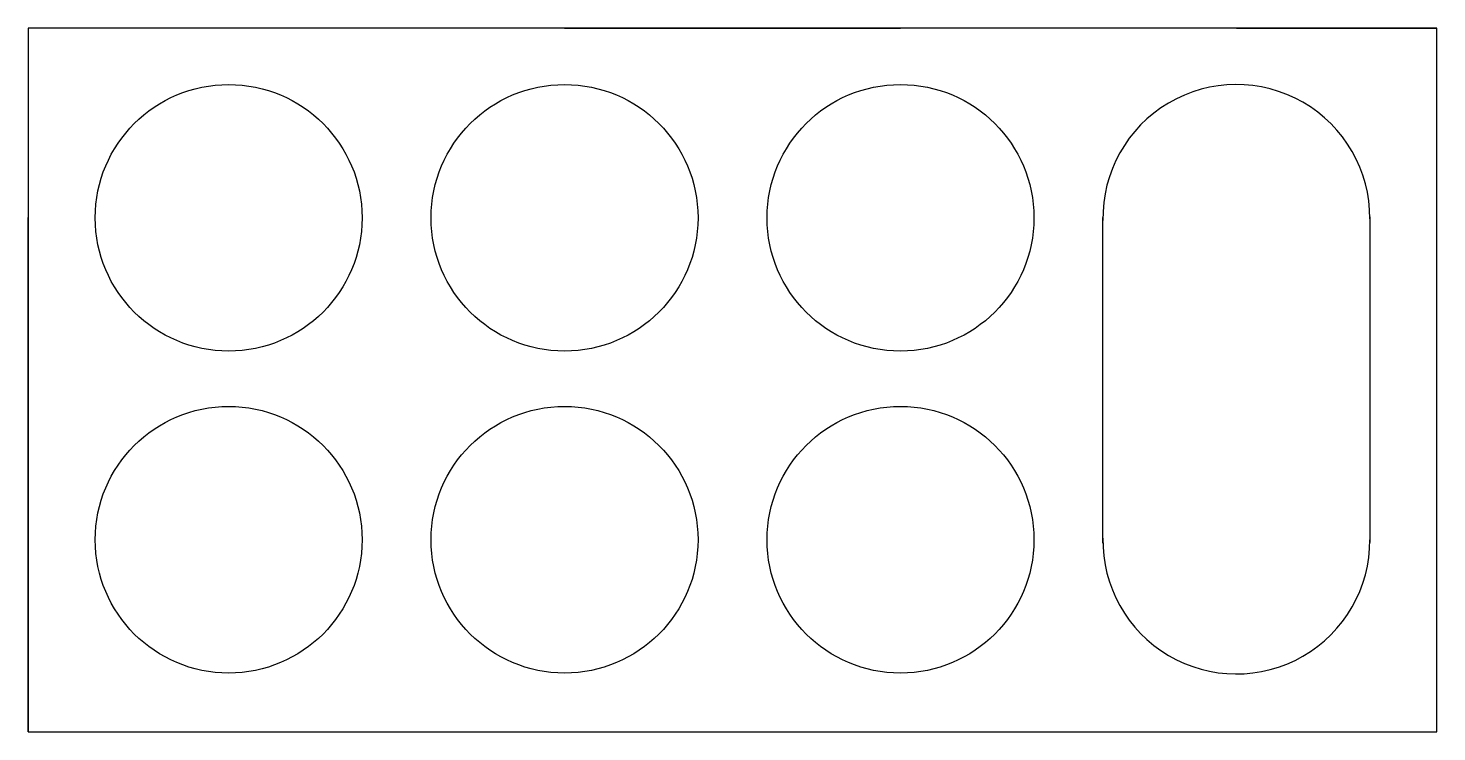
# Model space of a CAD drawing. Header units: millimetres. Extents: x -2947 to 26547, y -4851 to -1228.
# Drawn here: x -2947.1 to -2687.1, y -3688.5 to -3558.5 of the extents above; entities that cross this region are included whole.
import ezdxf

# ---------------------------------------------------------------- set-up
doc = ezdxf.new("R2010")
doc.units = ezdxf.units.MM

msp = doc.modelspace()

# ---------------------------------------------------------------- linework, layer by layer
for p, q in [((-2848.1, -3558.46, -1133.97), (-2786.1, -3558.46, -1133.97)), ((-2724.1, -3558.46, -1133.97), (-2687.1, -3558.46, -1133.97)), ((-2947.1, -3688.46, -1133.97), (-2947.1, -3593.46, -1133.97)), ((-2748.73, -3653.61, -1133.97), (-2748.73, -3593.46, -1133.97)), ((-2699.48, -3593.32, -1133.97), (-2699.48, -3653.46, -1133.97)), ((-2947.1, -3688.46, -1133.97), (-2947.1, -3653.46, -1133.97)), ((-2947.1, -3688.46, -1133.97), (-2947.1, -3653.46, -1133.97)), ((-2947.1, -3688.46, -1133.97), (-2910.1, -3688.46, -1133.97)), ((-2910.1, -3688.46, -1133.97), (-2848.1, -3688.46, -1133.97)), ((-2786.1, -3688.46, -1133.97), (-2724.1, -3688.46, -1133.97))]:
    msp.add_line(p, q)
at = {"elevation": -1133.97}
msp.add_lwpolyline([(-2947.1, -3688.46), (-2687.1, -3688.46), (-2687.1, -3558.46), (-2947.1, -3558.46)], close=True, dxfattribs=at)
for centre in [(-2910.1, -3593.5, -1133.97), (-2848.1, -3593.5, -1133.97), (-2786.1, -3593.5, -1133.97), (-2910.1, -3652.97, -1133.97), (-2848.1, -3652.97, -1133.97), (-2786.1, -3652.97, -1133.97)]:
    msp.add_circle(centre, 24.63)
for centre, start, end in [((-2724.1, -3593.5, -1133.97), 359.5775, 181.0937), ((-2724.1, -3653.14, -1133.97), 178.9063, 0.4225)]:
    msp.add_arc(centre, 24.63, start, end)

doc.saveas('drawing.dxf')
